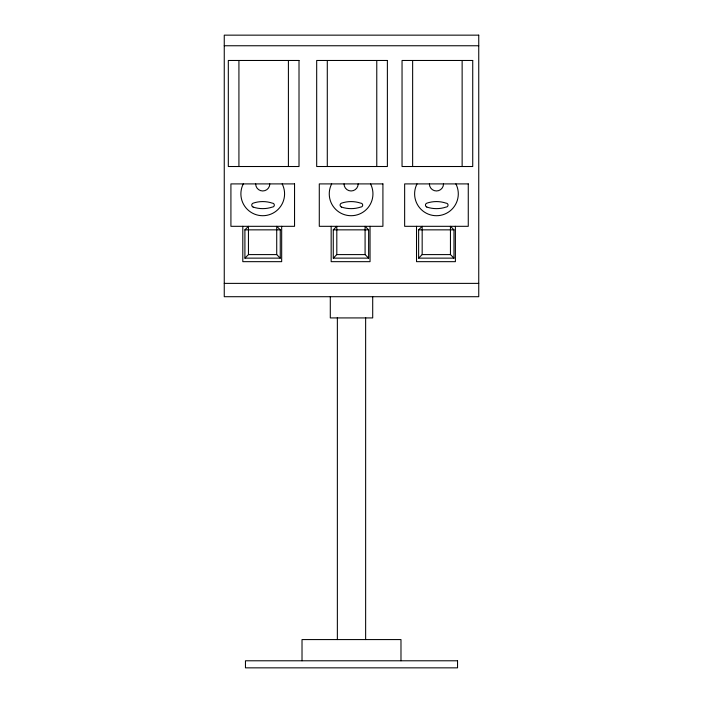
<?xml version="1.0" encoding="UTF-8"?>
<svg xmlns="http://www.w3.org/2000/svg" width="703" height="703" viewBox="0 0 703 703"><rect width="100%" height="100%" fill="white"/><g stroke="black" fill="none" stroke-linecap="round" stroke-linejoin="round"><path stroke-width="1.05" d="M244.908 229.855L248.449 226.313L248.449 254.591L244.908 258.133L244.908 229.855L280.26 229.855L280.26 258.133L244.908 258.133M333.275 229.855L336.807 226.313L336.807 254.591L333.275 258.133L333.275 229.855L368.627 229.855L368.627 258.133L333.275 258.133M418.637 229.855L422.169 226.313L422.169 254.591L418.637 258.133L418.637 229.855L453.98 229.855L453.98 258.133L418.637 258.133M224.257 45.757L478.743 45.757M248.449 254.591L276.718 254.591L280.26 258.133M336.807 254.591L365.085 254.591L368.627 258.133M422.169 254.591L450.447 254.591L453.98 258.133M224.257 283.379L478.743 283.379M453.98 229.855L450.447 226.313L450.447 254.591M368.627 229.855L365.085 226.313L365.085 254.591M280.26 229.855L276.718 226.313L276.718 254.591M462.135 60.476L462.135 166.514M455.395 226.313L455.395 261.665L416.519 261.665L416.519 226.313M412.643 60.476L412.643 166.514M400.982 660.785L400.982 639.572L302.018 639.572L302.018 660.785M376.773 60.476L376.773 166.514M372.704 296.71L372.704 317.923L330.296 317.923L330.296 296.71M370.042 226.313L370.042 261.665L331.157 261.665L331.157 226.313M365.639 317.528L365.639 639.572M337.361 317.528L337.361 639.572M327.29 60.476L327.29 166.514M288.406 60.476L288.406 166.514M281.675 226.313L281.675 261.665L242.799 261.665L242.799 226.313M238.923 60.476L238.923 166.514M269.803 183.905A7.065 7.065 0 0 1 262.737 190.97A7.065 7.065 0 0 1 255.664 183.905M282.175 183.905A21.846 21.846 0 0 1 262.737 215.716A21.846 21.846 0 0 1 243.291 183.905M358.17 183.905A7.065 7.065 0 0 1 351.096 190.97A7.065 7.065 0 0 1 344.031 183.905M370.543 183.905A21.846 21.846 0 0 1 351.096 215.716A21.846 21.846 0 0 1 331.658 183.905M443.523 183.905A7.065 7.065 0 0 1 436.458 190.97A7.065 7.065 0 0 1 429.384 183.905M455.895 183.905A21.846 21.846 0 0 1 436.458 215.716A21.846 21.846 0 0 1 417.02 183.905M478.743 35.15L224.257 35.15L224.257 296.71L478.743 296.71L478.743 35.15M299.012 60.476L228.317 60.476L228.317 166.514L299.012 166.514L299.012 60.476M387.379 60.476L316.684 60.476L316.684 166.514L387.379 166.514L387.379 60.476M472.732 60.476L402.046 60.476L402.046 166.514L472.732 166.514L472.732 60.476M294.548 183.905L230.918 183.905L230.918 226.313L294.548 226.313L294.548 183.905M382.915 183.905L319.285 183.905L319.285 226.313L382.915 226.313L382.915 183.905M468.268 183.905L404.647 183.905L404.647 226.313L468.268 226.313L468.268 183.905M457.539 660.785L245.461 660.785L245.461 667.85L457.539 667.85L457.539 660.785M253.098 207.051A30.044 30.044 0 0 0 272.377 207.051A1.942 1.942 0 0 0 274.319 205.109A1.942 1.942 0 0 0 272.377 203.167A30.044 30.044 0 0 0 253.098 203.167A2.056 2.056 0 0 0 253.098 207.051M341.456 207.051A30.044 30.044 0 0 0 360.736 207.051A1.942 1.942 0 0 0 362.686 205.109A1.942 1.942 0 0 0 360.736 203.167A30.044 30.044 0 0 0 341.456 203.167A2.056 2.056 0 0 0 341.456 207.051M426.818 207.051A30.044 30.044 0 0 0 446.097 207.051A1.942 1.942 0 0 0 448.039 205.109A1.942 1.942 0 0 0 446.097 203.167A30.044 30.044 0 0 0 426.818 203.167A2.056 2.056 0 0 0 426.818 207.051"/></g></svg>
